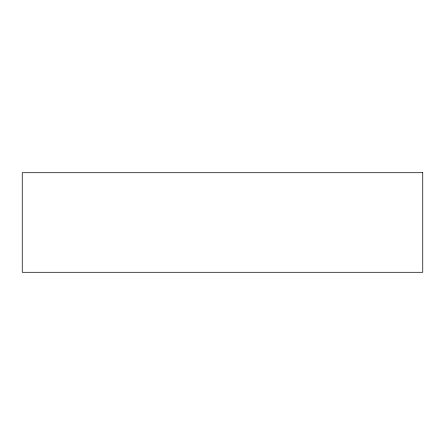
<?xml version="1.0" encoding="UTF-8"?>
<svg xmlns="http://www.w3.org/2000/svg" width="445" height="445" viewBox="0 0 445 445"><rect width="100%" height="100%" fill="white"/><g stroke="black" fill="none" stroke-linecap="round" stroke-linejoin="round"><path stroke-width="0.67" d="M422.75 172.71L22.25 172.71L22.25 272.29L422.75 272.29L422.75 172.71"/></g></svg>
